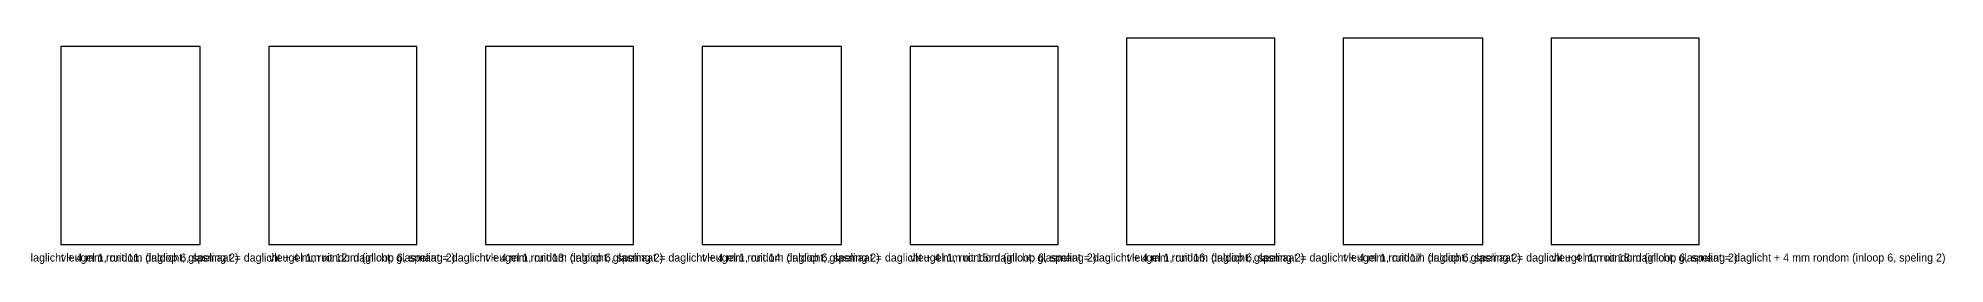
# Model space of a CAD drawing. Header units: millimetres. Extents: x 0 to 7042, y -34 to 362.
# Drawn here: x 3705 to 7042, y -34 to 362 of the extents above; entities that cross this region are included whole.
import ezdxf

# ---------------------------------------------------------------- set-up
doc = ezdxf.new("R2010")
doc.units = ezdxf.units.MM

msp = doc.modelspace()

# ---------------------------------------------------------------- linework, layer by layer
at = {"layer": 'DAGLICHT'}
for p, q in [((3989, 346.8333), (3745, 346.8333)), ((3745, 346.8333), (3745, 0)), ((3989, 0), (3989, 346.8333)), ((4368, 346.8333), (4109, 346.8333)), ((4109, 346.8333), (4109, 0)), ((4368, 0), (4368, 346.8333)), ((4747, 346.8333), (4488, 346.8333)), ((4488, 346.8333), (4488, 0)), ((4747, 0), (4747, 346.8333)), ((5111, 346.8333), (4867, 346.8333)), ((4867, 346.8333), (4867, 0)), ((5111, 0), (5111, 346.8333)), ((5490, 346.8333), (5231, 346.8333)), ((5231, 346.8333), (5231, 0)), ((5490, 0), (5490, 346.8333)), ((5869, 361.8333), (5610, 361.8333)), ((5610, 361.8333), (5610, 0)), ((5869, 0), (5869, 361.8333)), ((6233, 361.8333), (5989, 361.8333)), ((5989, 361.8333), (5989, 0)), ((6233, 0), (6233, 361.8333)), ((6612, 361.8333), (6353, 361.8333)), ((6353, 361.8333), (6353, 0)), ((6612, 0), (6612, 361.8333)), ((3745, 0), (3989, 0)), ((4109, 0), (4368, 0)), ((4488, 0), (4747, 0)), ((4867, 0), (5111, 0)), ((5231, 0), (5490, 0)), ((5610, 0), (5869, 0)), ((5989, 0), (6233, 0)), ((6353, 0), (6612, 0))]:
    msp.add_line(p, q, dxfattribs=at)

# ---------------------------------------------------------------- texts
at = {"layer": 'TEKST'}
for s, p in [('vleugel 1, ruit 10: daglicht; glasmaat = daglicht + 4 mm rondom (inloop 6, speling 2)', (3366, -30)), ('vleugel 1, ruit 11: daglicht; glasmaat = daglicht + 4 mm rondom (inloop 6, speling 2)', (3745, -30)), ('vleugel 1, ruit 12: daglicht; glasmaat = daglicht + 4 mm rondom (inloop 6, speling 2)', (4109, -30)), ('vleugel 1, ruit 13: daglicht; glasmaat = daglicht + 4 mm rondom (inloop 6, speling 2)', (4488, -30)), ('vleugel 1, ruit 14: daglicht; glasmaat = daglicht + 4 mm rondom (inloop 6, speling 2)', (4867, -30)), ('vleugel 1, ruit 15: daglicht; glasmaat = daglicht + 4 mm rondom (inloop 6, speling 2)', (5231, -30)), ('vleugel 1, ruit 16: daglicht; glasmaat = daglicht + 4 mm rondom (inloop 6, speling 2)', (5610, -30)), ('vleugel 1, ruit 17: daglicht; glasmaat = daglicht + 4 mm rondom (inloop 6, speling 2)', (5989, -30)), ('vleugel 1, ruit 18: daglicht; glasmaat = daglicht + 4 mm rondom (inloop 6, speling 2)', (6353, -30))]:
    msp.add_text(s, height=14, dxfattribs=at).set_placement(p)

doc.saveas('drawing.dxf')
